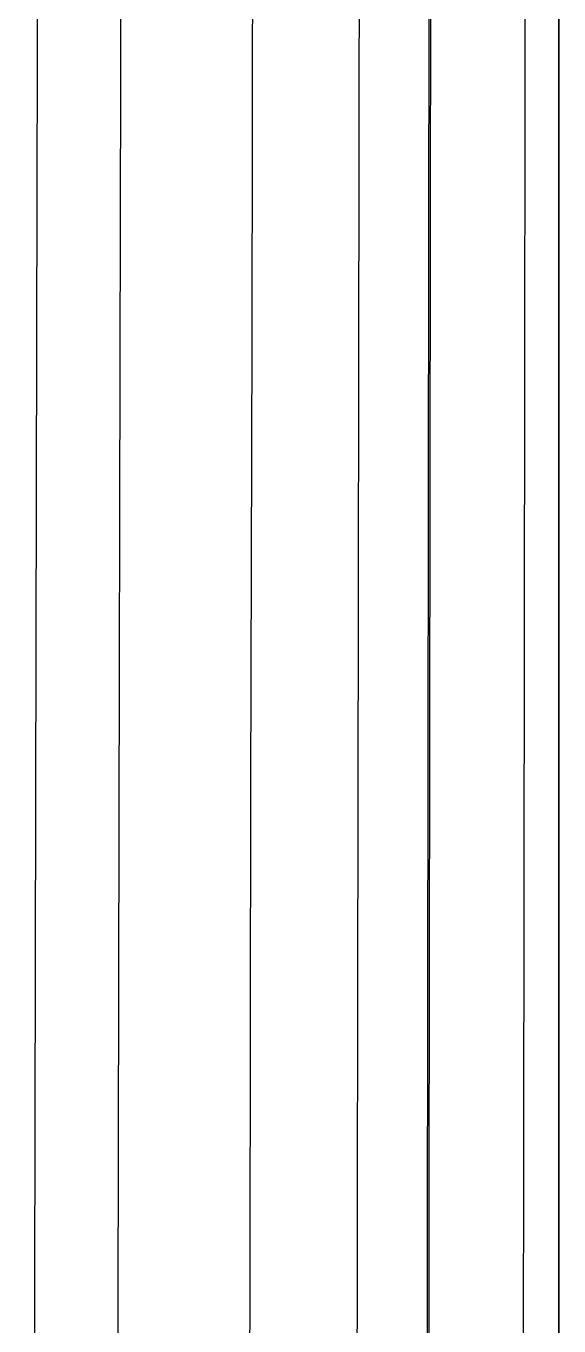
# Model space of a CAD drawing. Header units: millimetres. Extents: x 1852 to 4288, y 681 to 2404.
# Drawn here: x 2396.86 to 2401.38, y 2181.22 to 2192.24 of the extents above; entities that cross this region are included whole.
import ezdxf

# ---------------------------------------------------------------- set-up
doc = ezdxf.new("R2010")
doc.units = ezdxf.units.MM

msp = doc.modelspace()

# ---------------------------------------------------------------- linework, layer by layer
at = {"color": 7, "linetype": 'Continuous', "lineweight": 25, "flags": 128}
for points in [[(2396.993, 2211.678), (2396.991, 2210.526), (2396.988, 2209.027), (2396.984, 2207.189), (2396.979, 2205.02), (2396.974, 2202.529), (2396.968, 2199.728), (2396.961, 2196.629), (2396.954, 2193.245), (2396.946, 2189.593), (2396.938, 2185.688), (2396.929, 2181.548), (2396.92, 2177.19), (2396.91, 2172.636), (2396.9, 2167.905), (2396.889, 2163.017), (2396.879, 2157.996), (2396.868, 2152.863), (2396.857, 2147.642)], [(2398.686, 2148.237), (2398.697, 2153.414), (2398.708, 2158.497), (2398.719, 2163.463), (2398.729, 2168.291), (2398.739, 2172.957), (2398.749, 2177.44), (2398.758, 2181.72), (2398.766, 2185.778), (2398.775, 2189.594), (2398.782, 2193.151), (2398.789, 2196.433), (2398.796, 2199.426), (2398.801, 2202.114), (2398.806, 2204.487), (2398.811, 2206.533), (2398.815, 2208.242), (2398.817, 2209.608), (2398.82, 2210.623), (2398.821, 2211.283), (2398.822, 2211.586), (2398.822, 2211.607)], [(2397.7, 2211.388), (2397.697, 2210.24), (2397.694, 2208.748), (2397.69, 2206.916), (2397.686, 2204.755), (2397.68, 2202.273), (2397.674, 2199.482), (2397.668, 2196.394), (2397.661, 2193.023), (2397.653, 2189.384), (2397.645, 2185.494), (2397.636, 2181.368), (2397.626, 2177.027), (2397.617, 2172.489), (2397.607, 2167.775), (2397.596, 2162.906), (2397.586, 2157.903), (2397.575, 2152.789), (2397.564, 2147.587)]]:
    msp.add_lwpolyline(points, dxfattribs=at)
at = {"color": 7, "linetype": 'Continuous', "lineweight": 25}
for points, knots in [([(2401.38, 2211.904), (2401.38, 2211.8), (2401.38, 2211.279), (2401.38, 2209.912), (2401.38, 2207.752), (2401.38, 2205.134), (2401.38, 2202.671), (2401.38, 2199.164), (2401.38, 2196.021), (2401.38, 2191.705), (2401.38, 2187.018), (2401.38, 2181.886), (2401.38, 2176.463), (2401.38, 2171.904), (2401.38, 2165.981), (2401.38, 2161.076), (2401.381, 2154.397), (2401.381, 2150.104), (2401.381, 2147.103)], [0, 0, 0, 0, 0.020124, 0.100733, 0.181328, 0.221587, 0.302184, 0.342442, 0.423039, 0.463298, 0.543894, 0.624491, 0.664749, 0.745346, 0.785604, 0.8662, 0.906458, 1, 1, 1, 1]), ([(2401.38, 2180.814), (2401.38, 2181.999), (2401.38, 2184.252), (2401.38, 2188.292), (2401.38, 2192), (2401.38, 2196.235), (2401.38, 2199.309), (2401.38, 2202.721), (2401.38, 2205.698), (2401.38, 2208.042), (2401.38, 2209.982), (2401.38, 2210.716), (2401.38, 2211.213)], [0, 0, 0, 0, 0.072858, 0.13859, 0.270184, 0.335916, 0.467513, 0.533245, 0.664841, 0.796434, 0.862166, 1, 1, 1, 1]), ([(2399.711, 2210.956), (2399.711, 2210.984), (2399.712, 2211.073), (2399.71, 2210.086), (2399.707, 2208.073), (2399.703, 2205.011), (2399.697, 2201.622), (2399.692, 2198.285), (2399.688, 2195.215), (2399.682, 2191.572), (2399.676, 2187.301), (2399.668, 2182.655), (2399.661, 2177.709), (2399.652, 2172.538), (2399.643, 2166.854), (2399.634, 2160.657), (2399.623, 2153.973), (2399.615, 2149.282), (2399.611, 2146.888)], [0, 0, 0, 0, 0.039342, 0.122943, 0.206183, 0.289063, 0.371582, 0.416612, 0.465601, 0.518547, 0.575452, 0.636313, 0.690059, 0.746552, 0.805793, 0.867782, 0.932518, 1, 1, 1, 1]), ([(2400.216, 2146.753), (2400.221, 2150.052), (2400.23, 2156.651), (2400.243, 2166.081), (2400.255, 2174.961), (2400.266, 2183.119), (2400.276, 2190.419), (2400.284, 2196.737), (2400.291, 2201.961), (2400.296, 2206.009), (2400.299, 2208.413), (2400.3, 2209.726), (2400.3, 2210.048), (2400.3, 2210.209)], [0, 0, 0, 0, 0.0981345, 0.196269, 0.2944034, 0.3925379, 0.4906723, 0.5888066, 0.686941, 0.7850753, 0.8832097, 0.9416048, 1, 1, 1, 1]), ([(2400.23, 2146.704), (2400.234, 2149.09), (2400.24, 2153.796), (2400.249, 2160.546), (2400.258, 2166.888), (2400.266, 2172.783), (2400.273, 2178.214), (2400.281, 2183.947), (2400.289, 2189.716), (2400.296, 2195.196), (2400.302, 2199.663), (2400.306, 2203.186), (2400.31, 2205.849), (2400.312, 2207.748), (2400.313, 2208.979), (2400.314, 2209.494), (2400.314, 2209.644), (2400.314, 2209.669)], [0, 0, 0, 0, 0.07139, 0.140843, 0.208359, 0.273937, 0.337578, 0.399281, 0.488173, 0.572709, 0.652888, 0.72871, 0.800173, 0.867277, 0.930021, 0.988406, 1, 1, 1, 1]), ([(2401.112, 2208.886), (2401.112, 2208.793), (2401.112, 2208.623), (2401.111, 2208.175), (2401.111, 2207.635), (2401.11, 2206.959), (2401.109, 2206.151), (2401.108, 2205.211), (2401.107, 2204.14), (2401.104, 2202.43), (2401.101, 2199.744), (2401.096, 2195.594), (2401.089, 2190.378), (2401.082, 2184.771), (2401.074, 2179.094), (2401.067, 2173.627), (2401.059, 2167.614), (2401.05, 2161.066), (2401.04, 2154.023), (2401.033, 2149.081), (2401.03, 2146.567)], [0, 0, 0, 0, 0.037781, 0.069081, 0.100468, 0.131943, 0.163506, 0.195157, 0.226895, 0.258722, 0.330934, 0.408983, 0.49287, 0.582593, 0.645672, 0.711347, 0.779618, 0.850484, 0.923944, 1, 1, 1, 1])]:
    msp.add_open_spline(points, degree=3, knots=knots, dxfattribs=at)

doc.saveas('drawing.dxf')
